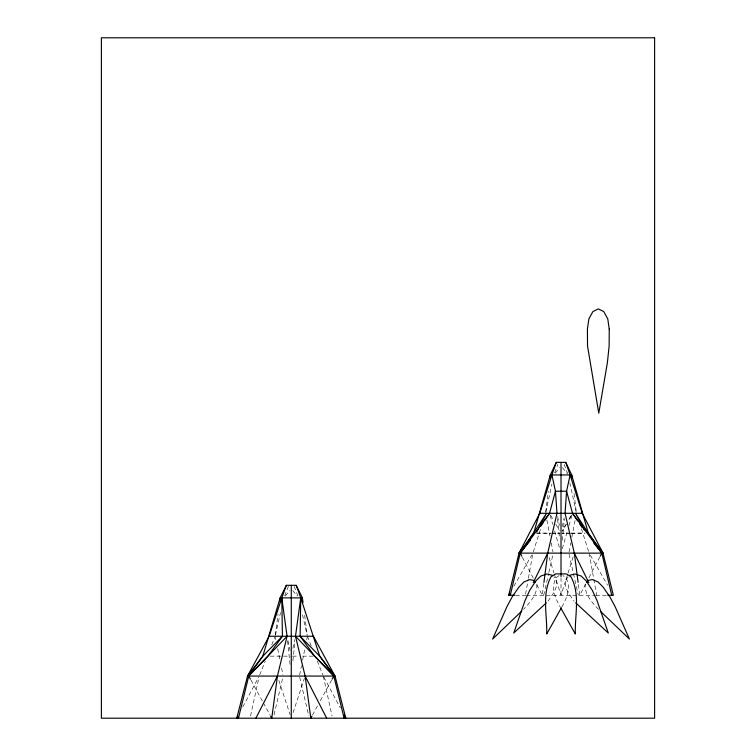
<?xml version="1.0" encoding="UTF-8"?>
<svg xmlns="http://www.w3.org/2000/svg" width="756" height="756" viewBox="0 0 756 756"><rect width="100%" height="100%" fill="white"/><g stroke="black" fill="none" stroke-linecap="round" stroke-linejoin="round"><path stroke-width="0.57" stroke-dasharray="3.78 2.83" d="M536.902 584.379C537.544 594.377 529.899 602.532 523.53 609.383M562.332 540.247L564.467 519.164M292.884 660.838L294.868 642.099M545.719 512.143L548.317 491.22M275.345 635.087L278.038 614.155M543.791 583.556L542.279 595.265L536.354 583.953M525.571 594.121L528.208 579.323M528.416 578.179L532.876 553.127M569.032 551.993L570.78 542.893M571.876 537.204L575.155 520.137M299.622 674.928L301.446 665.828M302.589 660.139L304.866 648.761M306.681 639.661L307.144 637.384M562.37 526.582L564.165 517.728M292.912 648.412L294.783 639.567M545.823 512.181L551.937 483.972M250.538 715.923L258.987 677.206M275.449 635.116L280.542 612.549M543.706 595.265L548.591 573.624M548.856 572.49L552.967 554.271M274.05 714.789L282.895 677.206M562.294 548.705L567.718 529.899M568.994 525.477L571.867 515.516M554.365 574.191L561.018 595.265L567.671 574.191M568.021 573.086L573.275 556.454M533.235 552.022L540.994 527.688M293.101 712.653L304.403 678.283M554.687 472.85L557.852 464.467M284.681 595.785L288.395 586.354M259.667 674.995L265.271 660.999M271.744 644.859L275.193 636.25M585.692 583.953L579.767 595.265L578.255 583.556M588.915 577.792L599.688 557.238M561.859 606.879C566.773 598.365 571.659 586.703 565.649 577.575L562.87 575.543M242.799 706.898L258.684 677.092M312.483 715.119L318.096 704.838M320.336 700.727L331.553 680.183M513.872 586.231L531.733 555.14M547.987 601.256L554.29 591.891L556.737 585.579L556.057 579.493L553.883 576.96M555.32 473.114L559.591 467.614M285.343 596.049L289.794 590.559M568.162 576.96L565.979 579.493L565.299 585.579L567.756 591.891L574.059 601.256M559.166 575.543L556.388 577.575C550.387 586.703 555.273 598.365 560.177 606.879M571.205 533.16L584.794 533.074M537.119 533.216L550.774 533.216M551.918 533.216L559.884 533.216L551.965 533.16M571.262 533.216L584.927 533.216M515.668 595.265L525.93 595.265M526.516 595.265L595.227 595.265M595.908 595.265L607.021 595.265M270.251 656.161L290.143 656.161M292.421 656.161L298.289 656.161M302.665 656.161L314.647 656.161M536.117 533.065L550.831 533.16M598.516 609.383C592.146 602.532 584.501 594.377 585.135 584.379M292.761 590.559L297.221 596.049M562.445 467.614L566.726 473.114M550.689 515.299L553.562 520.279M555.858 524.258L559.298 530.23M590.313 555.14L607.588 585.229M251.001 680.183L262.776 701.757M263.343 702.787L270.072 715.119M323.87 677.092L340.313 707.928M522.358 557.238L533.66 578.822M307.371 636.25L311.245 645.936M317.284 660.999L322.888 674.995M294.169 586.354L297.883 595.785M564.193 464.467L567.756 473.899M278.879 680.504L290.181 714.874M581.402 528.794L588.811 552.022M549.121 557.569L554.016 573.086M550.179 515.516L552.731 524.371M554.639 531.005L559.431 547.599M299.669 677.206L308.779 715.923M569.07 554.271L573.19 572.49M573.445 573.624L578.34 595.265M302.523 614.808L307.116 635.116M323.322 676.072L332.016 715.923M569.863 482.838L576.223 512.181M288.008 640.672L290.106 650.623M557.654 516.622L559.449 525.477M275.42 637.384L275.874 639.661M277.698 648.761L279.748 659.005M281.563 668.106L282.933 674.928M546.89 520.137L549.952 536.061M551.256 542.893L553.005 551.993M589.16 553.127L593.63 578.179M593.829 579.323L596.673 595.265M304.668 615.318L307.219 635.087M574.021 493.545L576.318 512.143M287.563 640.937L290.162 665.526M557.578 519.164L559.478 537.903M561.018 577.707L561.018 595.265M566.187 524.258L562.171 531.232L566.187 524.258M571.356 515.299L568.484 520.279L571.356 515.299M570.081 533.16L562.152 533.216L570.128 533.216"/><path stroke-width="1.13" d="M300.132 636.25L319.731 656.161L334.124 676.072L314.647 656.161L300.132 636.25L300.746 597.883L296.229 585.314L286.326 585.314L280.145 597.883L262.823 656.161L248.44 676.072L267.917 656.161L282.423 636.25L281.808 597.883L286.326 585.314M549.895 478.435L550.33 474.948L556.265 462.37L565.772 462.37L571.716 474.948L588.338 533.216L601.842 553.127L611.736 595.265M279.692 601.37L280.145 597.883L302.419 597.883L303.014 602.532M543.942 582.385L547.713 553.127L556.983 513.305L555.452 491.239L551.927 474.948L556.265 462.37M237.866 716.149L236.77 718.2L247.533 676.072L269.145 636.25L281.808 597.883L287.072 636.25L277.424 676.072L271.754 718.2L270.629 716.149M311.926 716.149L310.801 718.2L305.14 676.072L295.492 636.25L300.746 597.883L319.731 656.161L335.031 676.072L345.785 718.2L344.141 715.119M565.772 462.37L570.109 474.948L566.584 491.239L565.063 513.305L574.324 553.127L578.104 582.385M510.3 595.265L520.204 553.127L546.56 513.305L536.665 532.026M238.442 718.2L248.752 676.072L287.072 636.25M514.77 595.265L508.693 595.265L519.022 553.127L539.775 513.305L551.927 474.948M544.424 520.837L549.546 513.305L555.452 491.239L566.584 491.239L572.5 513.305L577.612 520.837M607.796 595.265L613.352 595.265L603.023 553.127L519.022 553.127L533.708 533.216L550.33 474.948L571.716 474.948L572.15 478.435M533.245 582.621L547.713 553.127M255.887 718.2L277.424 676.072M600.226 556.208L601.842 553.127L572.5 513.305M332.12 679.153L333.802 676.072L295.492 636.25M561.349 607.843L546.73 634C547.278 615.186 541.646 594.292 551.039 576.79L555.669 573.908L566.367 573.908L570.997 576.79C580.4 594.292 574.768 615.186 575.316 634L560.697 607.843M508.693 595.265L509.846 593.252M586.439 582.422L587.743 580.476L592.477 579.597L598.081 581.978L603.042 586.996L609.695 596.578L615.176 606.784L629.417 639.047L601.039 611.869M519.022 553.127L522.264 548.27M540.587 526.478L543.148 522.717M521.82 556.208L520.204 553.127L549.546 513.305M520.204 553.127L530.325 540.36M282.423 636.25L262.823 656.161L247.533 676.072L335.031 676.072L313.409 636.25L269.145 636.25M521.838 611.037L492.619 639.047L506.87 606.784L512.341 596.578L518.994 586.996L523.965 581.978L529.569 579.597L534.303 580.476L535.607 582.422M546.314 602.863L513.749 633.018L525.014 600.604L529.691 590.408L535.824 580.948L540.748 576.1L546.824 574.021L552.428 575.269M569.608 575.269L575.212 574.021L581.288 576.1L586.212 580.948L592.354 590.408L597.032 600.604L608.297 633.018L575.732 602.863M539.775 513.305L582.271 513.305L603.023 553.127L588.338 533.216L575.486 513.305L584.275 529.947M593.885 543.101L601.842 553.127M579.531 523.653L582.092 527.423M599.782 548.27L603.023 553.127M248.752 676.072L250.434 679.153M305.14 676.072L326.668 718.2M296.229 585.314L302.419 597.883M574.324 553.127L588.792 582.621M570.109 474.948L582.271 513.305M333.802 676.072L344.112 718.2M561.018 462.37L561.018 576.535M291.277 585.314L291.277 718.2M609.232 328.973L609.138 345.908L607.389 362.663L598.771 413.192L587.516 345.908L587.421 328.973L588.877 318.938L592.874 311.595L598.327 308.902L603.779 311.595L607.777 318.938L609.232 328.973M654.62 37.8L101.38 37.8L101.38 718.2L654.62 718.2L654.62 37.8"/></g></svg>
